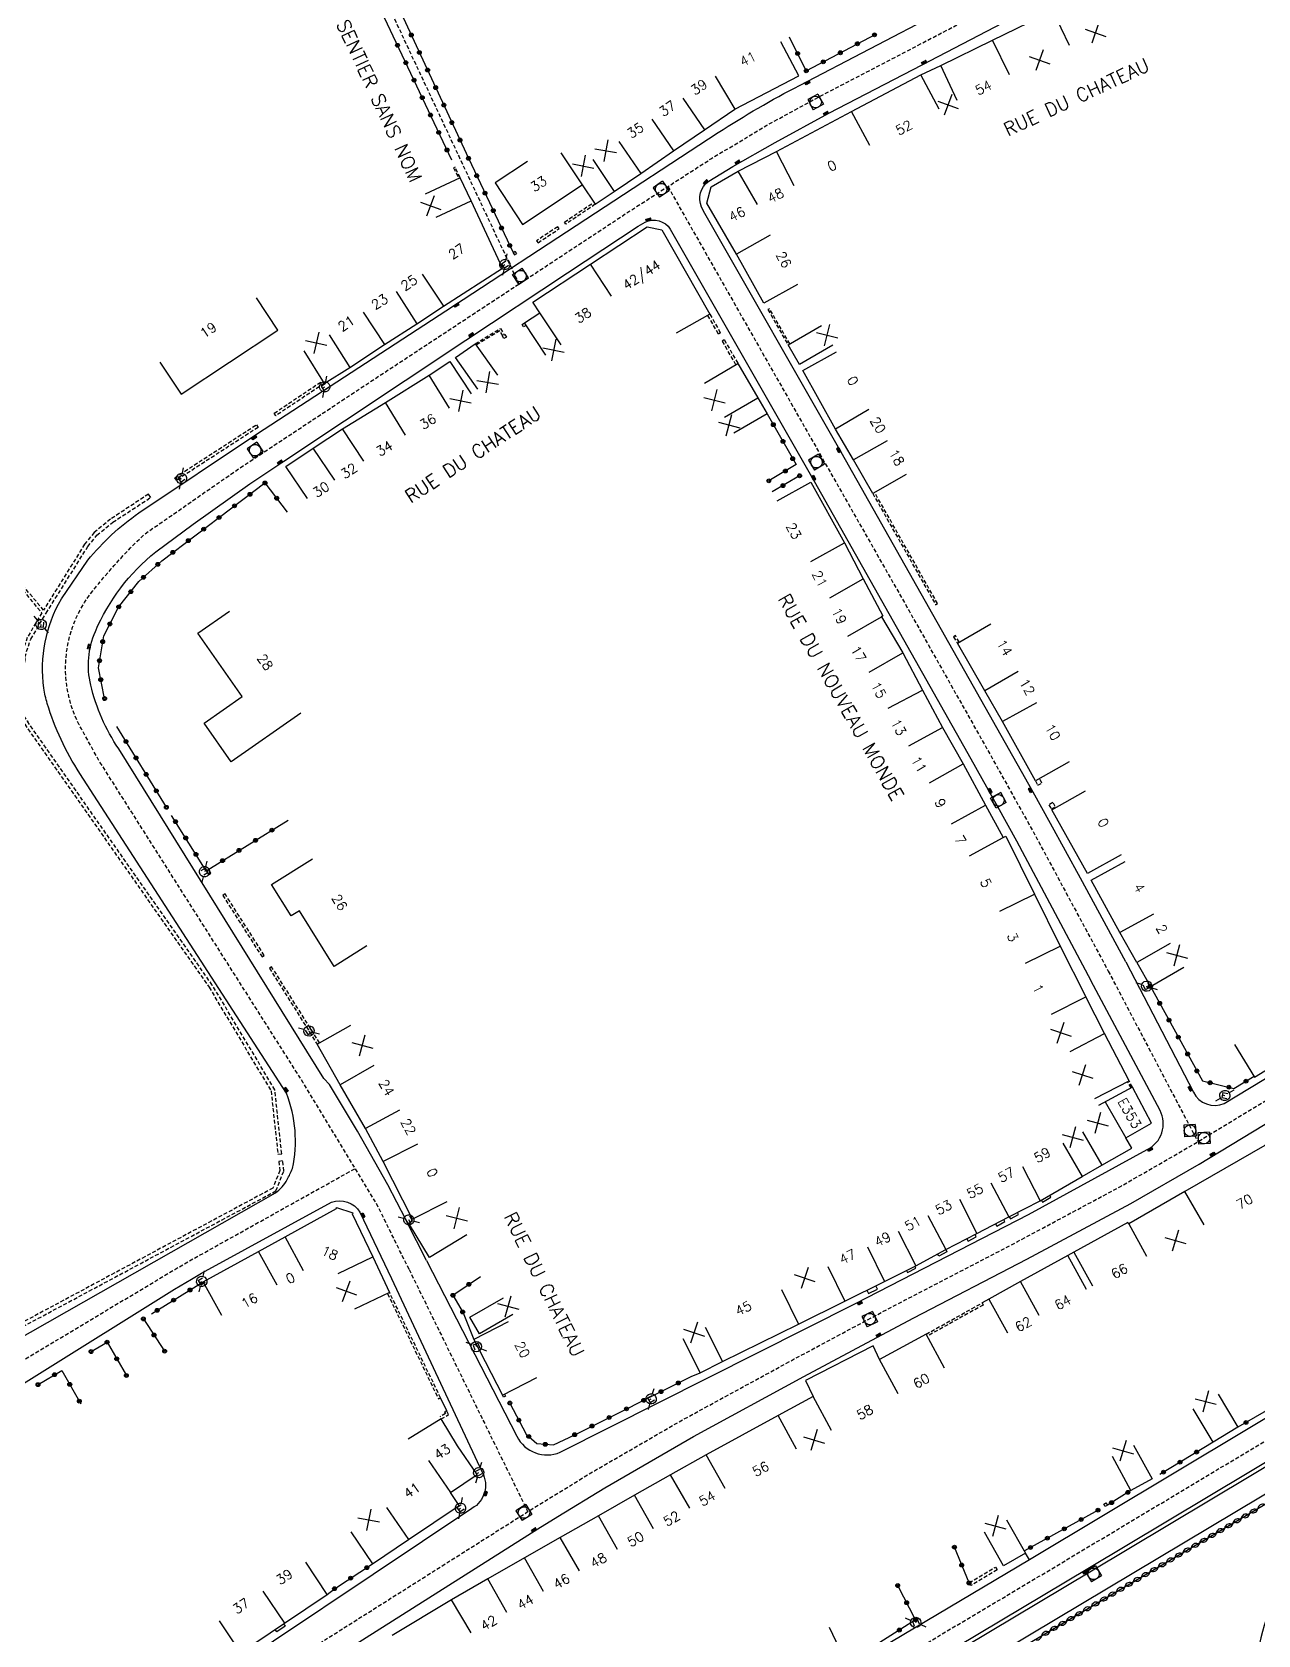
# Model space of a CAD drawing. Header units: millimetres. Extents: x 95999 to 97000, y 132000 to 133000.
# Drawn here: x 96167.4 to 96326.2, y 132274.9 to 132482.6 of the extents above; entities that cross this region are included whole.
import ezdxf
from ezdxf.enums import TextEntityAlignment as Align

# ---------------------------------------------------------------- set-up
doc = ezdxf.new("R2010")
doc.units = ezdxf.units.MM
doc.linetypes.add('DASHED', pattern=[0.75, 0.5, -0.25])
doc.layers.get('0').update_dxf_attribs({"linetype": 'CONTINUOUS'})
for name, color, linetype in [('W0001', 6, 'DASHED'), ('W0008', 7, 'CONTINUOUS'), ('W0100', 7, 'CONTINUOUS'), ('W0112', 1, 'DASHED'), ('W0310', 3, 'CONTINUOUS'), ('W0322', 7, 'CONTINUOUS'), ('W0334', 7, 'CONTINUOUS'), ('W0400', 7, 'CONTINUOUS'), ('W0420', 7, 'CONTINUOUS'), ('W0471', 7, 'CONTINUOUS'), ('W0984', 7, 'CONTINUOUS'), ('W0989', 7, 'CONTINUOUS'), ('W0991', 7, 'CONTINUOUS'), ('W1102', 7, 'CONTINUOUS')]:
    doc.layers.add(name, color=color, linetype=linetype)
doc.styles.get("Standard").update_dxf_attribs({"font": 'romans.shx', "width": 0.85})

# ---------------------------------------------------------------- blocks, each defined once
blk = doc.blocks.new('T471')
for p, q in [((-0.333334, 0.333334), (-0.333334, -0.333334)), ((-0.333334, 0.333334), (0.333334, 0.333334)), ((-0.333334, 0), (0, 0)), ((0.500001, 0.500001), (1.000002, 1.000002)), ((-0.500001, -0.500001), (-1.000002, -1.000002)), ((-0.333334, -0.333334), (0.333334, -0.333334))]:
    blk.add_line(p, q)
blk.add_ellipse((0, 0), major_axis=(0.471405, 0.471405), ratio=1, start_param=5.4977871438, end_param=11.780972451)
blk = doc.blocks.new('T420')
for p, q in [((0.75, 0.75), (-0.75, 0.75)), ((-0.75, 0.75), (-0.75, -0.75)), ((0.75, 0.75), (0.75, -0.75)), ((0.75, -0.75), (-0.75, -0.75))]:
    blk.add_line(p, q)
blk.add_ellipse((0, 0), major_axis=(-0.53, 0.53), ratio=1, start_param=3.926991, end_param=10.210176)
blk = doc.blocks.new('T400')
for p, q in [((-0.15, 0.3), (0.15, 0.3)), ((-0.15, -0.25), (-0.15, 0.3)), ((-0.15, 0.15), (0.15, 0.15)), ((-0.15, 0), (0.15, 0)), ((0.15, 0.3), (0.15, -0.25)), ((-0.15, -0.15), (0.15, -0.15)), ((-0.15, -0.25), (-0.15, -0.3)), ((-0.15, -0.3), (0.15, -0.3)), ((0.15, -0.3), (0.15, -0.25))]:
    blk.add_line(p, q)
blk = doc.blocks.new('t322o')
at = {"color": 0, "linetype": 'Continuous'}
for radius in [0.25, 0.15]:
    blk.add_circle((0, 0), radius, dxfattribs=at)
blk = doc.blocks.new('t991o')
at = {"color": 0, "linetype": 'Continuous'}
for p, q in [((-1, 1), (1, -1)), ((-1, -1), (1, 1))]:
    blk.add_line(p, q, dxfattribs=at)
blk = doc.blocks.new('t310o')
at = {"color": 0, "linetype": 'Continuous'}
for centre, start, end in [((-0.5, 0.38), 216.8699, 323.1304), ((0.5, -0.37), 36.8699, 143.1303)]:
    blk.add_arc(centre, 0.625, start, end, dxfattribs=at)

msp = doc.modelspace()

# ---------------------------------------------------------------- linework, layer by layer
at = {"layer": 'W0001', "flags": 128}
for points in [[(96216.2, 132322.29), (96211.99, 132330.83), (96202.5, 132346.47), (96176.07, 132388.13), (96173.76, 132392.3, -0.306031), (96175.21, 132410.17, -0.032304), (96181.88, 132417.49), (96194.24, 132426.07), (96210.51, 132436.82), (96244.67, 132459.3), (96255.32, 132466.15), (96262.54, 132470.49), (96269.46, 132474.25), (96311.94, 132496.38, -0.02461), (96319.38, 132499.58, -0.007102), (96324.4, 132501.37), (96333.19, 132503.99), (96347.15, 132507.36, 0.05), (96356.3, 132510.27, 0.055383), (96360.4, 132512.6), (96365.97, 132516.27), (96373.4, 132521.47), (96379.13, 132525.55), (96393.04, 132532.87)], [(96199.04, 132512.98), (96211.22, 132499.38, -0.107429), (96213.36, 132494.61, -0.140685), (96212.33, 132489.46, 0.188282), (96212.41, 132488.32), (96222.68, 132466.39), (96230.43, 132449.93)], [(96084.38, 132186.16), (96094.79, 132197.11), (96100.8, 132202.81, -0.022715), (96111.38, 132211.22), (96145.38, 132235.22), (96155.01, 132241.92), (96165.11, 132248.88), (96166.85, 132250.06), (96169.4, 132251.69), (96188.3, 132263.55), (96231.52, 132290.87), (96234.12, 132292.48), (96240.22, 132296.22), (96251.79, 132302.89), (96266.11, 132310.69), (96275.59, 132315.76), (96280.41, 132318.3), (96295.04, 132325.9), (96308.46, 132333.08), (96317.25, 132338.16), (96363.18, 132365.97), (96408.21, 132393.3), (96425.09, 132403.42), (96434.09, 132408.89), (96443.67, 132414.7), (96447.21, 132416.71), (96462.29, 132423.08), (96488.79, 132436.78)], [(96248.34, 132168.71), (96238.74, 132196.8), (96236.76, 132202.58), (96228.77, 132226.81, -0.259516), (96237.83, 132246.86), (96297.85, 132282.55), (96363.68, 132321.94), (96419.26, 132355), (96453.84, 132375.63), (96457.39, 132377.7), (96478.81, 132386.7)], [(96001.36, 132167.14), (96014.2, 132177.24), (96023.21, 132183.89), (96050.93, 132204.83, 0.024758), (96063.45, 132218.4), (96073.48, 132231.73), (96080.87, 132242.11), (96110.1, 132276.33, -0.022726), (96120.1, 132282.92), (96185.84, 132322.28), (96188.25, 132323.67), (96209.24, 132335.37)]]:
    msp.add_lwpolyline(points, format="xyb", dxfattribs=at)
for points in [[(96249.73, 132462.55), (96280.98, 132407.6), (96291.13, 132389.61), (96297.09, 132378.94), (96302.21, 132369.43), (96306.79, 132360.93)], [(96306.79, 132360.93), (96318.39, 132338.85)], [(96216.2, 132322.29), (96231.59, 132290.91)]]:
    msp.add_lwpolyline(points, dxfattribs=at)
at = {"layer": 'W0008'}
for points in [[(96309.07, 132362.14), (96303.21, 132372.97), (96299.3, 132380.07), (96297.04, 132384.11), (96272.2, 132428.16), (96254.52, 132459.06), (96254.1, 132459.89, -0.349191), (96255.03, 132463.24), (96258.16, 132465.15), (96263.64, 132468.26), (96270.6, 132472.06), (96282.67, 132478.31), (96313.02, 132494.15, -0.022593)], [(96142.28, 132300.04), (96198.88, 132332.19, 0.1139), (96200.42, 132333.93, 0.028996), (96201.09, 132335.35, 0.147357), (96200.32, 132345.12), (96173.55, 132386.54, -0.070941), (96169.33, 132395.59, -0.039097), (96168.89, 132397.57, -0.167686), (96171.16, 132409.14), (96174.59, 132414.16), (96174.59, 132414.16, -0.069998), (96181.18, 132420.27), (96196.44, 132430.46), (96221.94, 132447.12), (96256.24, 132469.54, -0.023317), (96266.8, 132475.66), (96284.99, 132485.16)], [(96218.48, 132323.46), (96217.18, 132326.01), (96216.12, 132328), (96215.78, 132328.74), (96213.45, 132333.25), (96209.5, 132340.21), (96205.88, 132346.25), (96205.18, 132347.03), (96178.58, 132389.73, -0.089402), (96174.96, 132397.98, -0.162171), (96175.56, 132404.93, -0.12156), (96183.38, 132415.24), (96188.22, 132418.84), (96195.59, 132424.05), (96199.98, 132426.97), (96223.56, 132442.66), (96236.74, 132451.36), (96245.9, 132457.42), (96246.78, 132457.93, -0.385718), (96250.05, 132457.03), (96250.05, 132457.03), (96268.68, 132424.38), (96289, 132388.41), (96292.42, 132382.25), (96294.88, 132377.81), (96304.51, 132359.71)], [(96309.07, 132362.14), (96317.82, 132345.24, 0.400989), (96321.82, 132343.8), (96362.25, 132368.28), (96407.64, 132395.71), (96423.97, 132405.65), (96447.97, 132420.21, 0.259905), (96448.61, 132421.79, 0.086467), (96448.28, 132422.89), (96432.13, 132454.35)], [(96269.11, 132178.02), (96265.94, 132177.63, -0.273236), (96264.21, 132178.47, 0.109122), (96260.25, 132183.01, 0.254609), (96247.76, 132184.75), (96245.81, 132183.99), (96236.72, 132210.33, -0.100817), (96233.7, 132230.65, -0.07991), (96235.54, 132239.19, -0.071435), (96238.09, 132243.7, -0.065063), (96239.11, 132244.72), (96304.13, 132283.54), (96361.25, 132317.72), (96416.04, 132350.53), (96458, 132375.52, -0.166329), (96468.82, 132377.88), (96471.32, 132377.59), (96471.28, 132377.22), (96480.4, 132376.18, -0.149604), (96489.55, 132372.07), (96510.71, 132352.31)], [(96218.48, 132323.46), (96230.16, 132300.68, 0.392067), (96235.78, 132298.6), (96274.06, 132317.86), (96296.46, 132329.4), (96311.84, 132337.83, 0.423932), (96313.5, 132342.87), (96304.51, 132359.71)], [(96117.38, 132277.02), (96130.89, 132285.45), (96185.83, 132319.75), (96188.01, 132321.02), (96189.32, 132321.79), (96206.15, 132330.99, -0.357471), (96209.84, 132329.72), (96213.92, 132321.12)], [(96362.4, 132324.08), (96296.57, 132284.69), (96234.02, 132247.49, 0.276426)], [(96213.92, 132321.12), (96225.68, 132296.01, -0.410086), (96224.35, 132291.33), (96185.86, 132265.6), (96167.51, 132253.36), (96163.27, 132250.56), (96159.06, 132247.59), (96143.57, 132236.89), (96116.21, 132217.81), (96112.04, 132214.91, 0.016735), (96098.43, 132204.07), (96094.08, 132199.91), (96066.13, 132171.51), (96045.32, 132150.45), (96040.93, 132146.29), (96036.19, 132142.39, -0.092347), (96027.48, 132137.98), (96011.1, 132132.98, -0.257339), (96005.85, 132134.41), (96004.47, 132136.18), (96000, 132142.04, -0.317171)]]:
    msp.add_lwpolyline(points, format="xyb", dxfattribs=at)
for points in [[(96248.83, 132458.03), (96248.83, 132458.03)], [(96176.44, 132416.51), (96176.44, 132416.51)]]:
    msp.add_lwpolyline(points, close=True, dxfattribs=at)
msp.add_lwpolyline([(96189.68, 132261.35), (96232.89, 132288.67), (96235.48, 132290.27), (96241.55, 132293.99), (96253.06, 132300.63), (96267.34, 132308.41), (96276.8, 132313.47), (96281.61, 132316.01), (96296.25, 132323.6), (96309.72, 132330.82), (96318.57, 132335.92), (96364.53, 132363.76)], dxfattribs=at)
at = {"layer": 'W0100'}
for points in [[(96266.54, 132449.88), (96262.18, 132447.44), (96258.61, 132453.81), (96254.78, 132460.41), (96255.35, 132462.5), (96258.84, 132464.53), (96263.79, 132467.09), (96273.53, 132472.27), (96282.52, 132477.02), (96285.11, 132478.23), (96291.77, 132481.52), (96299.6, 132485.32), (96306.24, 132488.57), (96310.65, 132490.82), (96310.37, 132491.56), (96318.28, 132495.1), (96318.46, 132494.59), (96324.53, 132497.11), (96334.56, 132501.28), (96334.62, 132501.05), (96341.52, 132502.45), (96342.52, 132497.55)], [(96231.55, 132465.78), (96227.36, 132463.05), (96230.89, 132457.63), (96238.63, 132462.78), (96240.32, 132460.25), (96242.78, 132461.89), (96246.21, 132464.25), (96250.48, 132467.16), (96254.49, 132469.9), (96258.41, 132472.56), (96266.69, 132476.88), (96264.38, 132481.31)], [(96202.56, 132441.29), (96205.2, 132437.05), (96208.52, 132439.12), (96213.03, 132442.11), (96217.19, 132444.75), (96220.67, 132447.05), (96228.29, 132451.98), (96224.23, 132460.7), (96222.81, 132463.7), (96218.29, 132461.56)], [(96233.93, 132440.72), (96231.16, 132444.88), (96233.15, 132446.2), (96232.24, 132447.58), (96239.69, 132452.52), (96247.05, 132457.35), (96248.97, 132456.95), (96255.17, 132446.02), (96250.82, 132443.55)], [(96271.11, 132442.02), (96266.79, 132439.51), (96265.3, 132442.05), (96269.62, 132444.57)], [(96225.12, 132436.31), (96222.22, 132440.39), (96224.75, 132442.19), (96227.65, 132438.11)], [(96280.62, 132425.26), (96276.27, 132422.8), (96273.8, 132427.17), (96271.46, 132431.13), (96267.22, 132438.71), (96271.59, 132441.15)], [(96203.04, 132422.14), (96200.25, 132426.29), (96203.79, 132428.66), (96207.56, 132431.17), (96213.15, 132434.59), (96218.8, 132438.1), (96221.49, 132439.89), (96224.26, 132435.72)], [(96254.49, 132437.09), (96258.81, 132439.62), (96261.4, 132435.2), (96262.6, 132433.11), (96258.27, 132430.61)], [(96263.88, 132421.86), (96268.25, 132424.28), (96272.61, 132416.4), (96275.05, 132411.75), (96277.58, 132406.94), (96277.4, 132406.82), (96277.4, 132406.82), (96280.17, 132402.15), (96282.71, 132397.33), (96285.33, 132392.48), (96287.97, 132387.77), (96290.89, 132382.41), (96293.17, 132378.24), (96293.52, 132378.42), (96297.24, 132370.9), (96300.55, 132364.18), (96303.89, 132357.61)], [(96202.19, 132394.33), (96193.17, 132388.02), (96189.65, 132393.06), (96194.58, 132396.51), (96188.84, 132404.69), (96192.93, 132407.56)], [(96301.74, 132388.02), (96297.37, 132385.59), (96293.1, 132393.28), (96290.81, 132397.22), (96287.24, 132403.41), (96291.58, 132405.91)], [(96308.47, 132376.01), (96304.11, 132373.56), (96299.47, 132381.84), (96303.83, 132384.29)], [(96210.74, 132364.2), (96206.5, 132361.54), (96201.99, 132368.75), (96200.94, 132368.09), (96198.39, 132372.15), (96203.68, 132375.46)], [(96310.47, 132362.03), (96308.28, 132365.91), (96304.58, 132372.72), (96308.97, 132375.11)], [(96323.14, 132351.44), (96325.75, 132347.18), (96337.67, 132354.49), (96346.13, 132359.69), (96343.52, 132363.95)], [(96310.47, 132362.03), (96312.25, 132358.95), (96316.58, 132361.45)], [(96305.05, 132344.42), (96309.48, 132346.73), (96306.29, 132352.84), (96303.89, 132357.61)], [(96223.69, 132326.79), (96218.85, 132323.85), (96216.26, 132328.11), (96216.65, 132328.78), (96212.85, 132336.26), (96210.56, 132340.55), (96207.29, 132346.22), (96204.31, 132351.45), (96208.66, 132353.92)], [(96251.65, 132313.36), (96253.9, 132308.89), (96256.81, 132310.35), (96266.67, 132315.21), (96272.67, 132318.19), (96277.81, 132320.71), (96281.84, 132322.77), (96285.76, 132324.86), (96289.78, 132326.93), (96293.89, 132329.08), (96297.97, 132331.19), (96303.4, 132334.32), (96305.95, 132335.79), (96309.84, 132337.99), (96309.07, 132339.34), (96312.4, 132341.23), (96309.92, 132345.88), (96305.51, 132343.54)], [(96341.57, 132341.54), (96338.91, 132345.77), (96334.8, 132343.19), (96330.85, 132340.73), (96327.07, 132338.36), (96316.73, 132332.39), (96309.44, 132328.2), (96309.34, 132328.38), (96302.33, 132324.54), (96304.73, 132320.15)], [(96191.95, 132316.3), (96189.54, 132320.68), (96196.69, 132324.62), (96200.14, 132326.49), (96206.79, 132330.19), (96206.82, 132330.31), (96208.9, 132329.63), (96208.85, 132329.51), (96211.52, 132323.91), (96213.68, 132319.28), (96209.14, 132317.16)], [(96303.95, 132319.7), (96301.53, 132324.08), (96295.43, 132320.71), (96291.32, 132318.44), (96293.73, 132314.06)], [(96229.66, 132316.44), (96225.32, 132313.95), (96224.09, 132316.1), (96228.42, 132318.59)], [(96229.03, 132315.52), (96224.58, 132313.23), (96228.31, 132305.99), (96232.75, 132308.27)], [(96285.58, 132309.51), (96283.2, 132313.9), (96277.15, 132310.61), (96276.34, 132312.38), (96267.56, 132307.89), (96268.57, 132305.84), (96264.01, 132303.38), (96254.7, 132298.29), (96250.08, 132295.7), (96245.41, 132293.03), (96240.75, 132290.37), (96235.79, 132287.57), (96231.15, 132284.91), (96226.41, 132282.2), (96221.68, 132279.5), (96214.03, 132274.88)], [(96321.02, 132306.14), (96323.58, 132301.84), (96320.36, 132299.93), (96317.8, 132304.22)], [(96208.65, 132288.28), (96211.47, 132284.15), (96216.11, 132287.3), (96222.68, 132291.73), (96221.55, 132293.39), (96225.01, 132295.72), (96222.47, 132299.45), (96220.35, 132302.92), (96216.08, 132300.32)], [(96310.06, 132299.54), (96312.46, 132295.15), (96309.72, 132293.65), (96307.32, 132298.04)], [(96293.59, 132289.87), (96296.08, 132285.54), (96293.23, 132283.9), (96290.74, 132288.24)], [(96191.59, 132276.79), (96194.38, 132272.64), (96200.06, 132276.47), (96205.61, 132280.19), (96202.82, 132284.35)]]:
    msp.add_lwpolyline(points, dxfattribs=at)
at = {"layer": 'W0100', "flags": 128}
msp.add_lwpolyline([(96183.93, 132439.82), (96186.69, 132435.65), (96199.2, 132443.95), (96196.43, 132448.12)], dxfattribs=at)
at = {"layer": 'W0112'}
for points in [[(96222.81, 132463.7), (96222.16, 132465.08), (96221.98, 132464.99), (96222.63, 132463.62)], [(96240.32, 132460.25), (96236.52, 132457.69), (96236.34, 132457.96), (96240.14, 132460.51)], [(96231.37, 132444.56), (96231.03, 132444.36), (96230.84, 132444.69), (96231.16, 132444.88)], [(96255.17, 132446.02), (96256.54, 132443.59), (96256.28, 132443.45), (96254.91, 132445.87)], [(96265.52, 132442.18), (96262.91, 132446.73), (96262.7, 132446.61), (96265.3, 132442.05)], [(96224.75, 132442.19), (96228.03, 132444.16), (96228.54, 132443.32), (96228.63, 132443.37), (96228.83, 132443.05), (96228.5, 132442.86), (96228.31, 132443.18), (96228.35, 132443.21), (96227.95, 132443.86), (96224.87, 132442)], [(96258.55, 132439.47), (96256.78, 132442.57), (96257.04, 132442.72), (96258.81, 132439.62)], [(96205.2, 132437.05), (96198.95, 132432.87), (96198.73, 132433.2), (96204.98, 132437.38)], [(96165.66, 132410.85), (96168.62, 132407.32), (96166.74, 132404.14), (96165.91, 132401.67), (96165.72, 132401.7), (96165.63, 132401.03), (96166.42, 132400.92), (96166.52, 132401.59), (96166.42, 132401.6), (96167.19, 132403.93), (96169.18, 132407.28), (96174.58, 132415.92), (96175.77, 132417.4), (96177.82, 132419.07), (96182.73, 132422.29), (96182.45, 132422.71), (96177.52, 132419.47), (96175.41, 132417.75), (96174.17, 132416.21), (96168.84, 132407.68), (96165.97, 132411.11)], [(96276.27, 132422.8), (96284.42, 132408.39), (96284.67, 132408.53), (96276.52, 132422.93)], [(96287.48, 132403.56), (96286.98, 132404.39), (96286.74, 132404.24), (96287.24, 132403.41)], [(96297.37, 132385.59), (96297.65, 132385.02), (96298.19, 132385.29), (96297.91, 132385.86)], [(96204.61, 132351.63), (96198.4, 132361.49), (96198.11, 132361.31), (96204.31, 132351.45)], [(96309.75, 132345.79), (96309.3, 132346.64)], [(96309.92, 132345.88), (96309.48, 132346.73)], [(96213.41, 132319.15), (96220.02, 132305.52), (96220.29, 132305.65), (96213.68, 132319.28)], [(96283.2, 132313.9), (96290.44, 132317.95), (96290.58, 132317.68), (96283.34, 132313.64)], [(96228.56, 132306.12), (96228.68, 132305.87), (96228.43, 132305.74), (96228.31, 132305.99)], [(96220.35, 132302.92), (96221.32, 132303.49), (96221.08, 132303.99), (96220.81, 132303.86), (96220.93, 132303.61), (96220.2, 132303.18)]]:
    msp.add_lwpolyline(points, dxfattribs=at)
for points in [[(96232.91, 132455.27), (96235.63, 132457.08), (96235.46, 132457.35), (96232.73, 132455.54)], [(96229.87, 132453.71), (96230.15, 132453.89), (96229.97, 132454.16), (96229.69, 132453.98)], [(96196.43, 132431.7), (96196.65, 132431.36), (96186.07, 132424.51), (96185.85, 132424.84)], [(96299.1, 132382.46), (96299.42, 132381.93), (96299.93, 132382.23), (96299.62, 132382.77)], [(96190.24, 132374.05), (96189.95, 132373.86), (96190.23, 132373.42), (96190.53, 132373.61)], [(96192.06, 132370.74), (96197.15, 132362.77), (96197.45, 132362.96), (96192.36, 132370.93)], [(96117.3, 132287.22), (96116.88, 132287.53), (96116.41, 132286.89), (96117.04, 132286.42), (96117.08, 132286.47), (96129.35, 132294.78), (96135.3, 132298.28), (96141.68, 132301.76), (96198.96, 132332.46), (96199.97, 132335.04), (96199.82, 132336.34), (96199.32, 132336.28), (96199.46, 132335.1), (96198.56, 132332.82), (96141.44, 132302.2), (96135.05, 132298.72), (96129.08, 132295.2)], [(96306.49, 132292.04), (96306.67, 132291.74), (96306.39, 132291.57), (96306.21, 132291.87)], [(96288.78, 132281.7), (96292.17, 132283.72), (96292.38, 132283.38), (96288.99, 132281.35)]]:
    msp.add_lwpolyline(points, close=True, dxfattribs=at)
msp.add_lwpolyline([(96165.3, 132397.25), (96165.44, 132395.4, 0.15263), (96166.4, 132392.91), (96190.29, 132358.85), (96198.32, 132345.4), (96199.21, 132337.23), (96199.7, 132337.28), (96198.81, 132345.56), (96190.71, 132359.12), (96166.8, 132393.21, -0.153775), (96165.94, 132395.43), (96165.94, 132395.43), (96165.81, 132397.17), (96165.89, 132397.16), (96165.98, 132397.81), (96165.19, 132397.93), (96165.1, 132397.28)], format="xyb", close=True, dxfattribs=at)
at = {"layer": 'W0310'}
msp.add_lwpolyline([(96289.54, 132269.78), (96351.35, 132306.11)], dxfattribs=at)
at = {"layer": 'W0322', "flags": 128}
msp.add_lwpolyline([(96221.75, 132465.96), (96211.5, 132487.63)], dxfattribs=at)
at = {"layer": 'W0322'}
for points in [[(96215.44, 132484.44), (96223.9, 132466.21), (96229.69, 132454)], [(96267.66, 132477.55), (96276.76, 132482.35)], [(96267.66, 132477.55), (96265.48, 132481.89)], [(96262.6, 132433.11), (96266.36, 132426.53)], [(96266.36, 132426.53), (96262.81, 132424.43)], [(96176.76, 132396.23), (96175.95, 132400.23), (96176.64, 132404.35), (96178.54, 132408.05), (96181.18, 132411.38), (96184.16, 132414.09), (96197.53, 132424.16)], [(96197.53, 132424.16), (96200.43, 132420.39)], [(96266.8, 132425.09), (96263.25, 132422.99)], [(96184.76, 132382.15), (96178.33, 132392.61)], [(96189.92, 132373.93), (96185.44, 132381.09)], [(96189.92, 132373.93), (96200.53, 132380.48)], [(96312.25, 132358.95), (96318.99, 132346.7), (96323.04, 132345.74), (96325.68, 132347.3)], [(96182.83, 132316.54), (96189.54, 132320.68)], [(96221.88, 132318.94), (96225.44, 132321.38)], [(96221.88, 132318.94), (96223.2, 132316.68)], [(96181.78, 132315.88), (96184.53, 132311.7)], [(96175, 132311.65), (96177.08, 132312.87)], [(96177.08, 132312.87), (96179.58, 132308.55)], [(96168.13, 132307.37), (96171.21, 132309.21)], [(96171.21, 132309.21), (96173.69, 132304.87)], [(96237.66, 132300.88), (96252.74, 132308.4)], [(96331.12, 132306.23), (96323.58, 132301.84)], [(96229.26, 132304.98), (96231.36, 132300.97), (96232.75, 132299.72), (96234.9, 132299.55)], [(96320.36, 132299.93), (96313.45, 132295.72)], [(96309.72, 132293.65), (96306.67, 132291.74)], [(96305.46, 132291.11), (96295.92, 132285.82)], [(96288.75, 132281.68), (96286.86, 132286.31)], [(96206.54, 132280.93), (96211.47, 132284.15)], [(96281.83, 132276.91), (96279.51, 132281.34)], [(96281.83, 132276.91), (96277.2, 132273.98)], [(96272.86, 132271.27), (96270.69, 132275.92)]]:
    msp.add_lwpolyline(points, dxfattribs=at)
at = {"layer": 'W0334'}
msp.add_lwpolyline([(96233.99, 132221.8), (96234.49, 132221.86, -0.043107), (96234.19, 132230.63, -0.07991), (96236, 132239.01, -0.071435), (96238.49, 132243.4, -0.063661), (96239.39, 132244.3), (96304.39, 132283.11), (96361.51, 132317.29), (96416.29, 132350.1), (96458.26, 132375.09, -0.166325), (96468.76, 132377.38), (96471.26, 132377.09), (96471.28, 132377.22)], format="xyb", dxfattribs=at)
for points in [[(96298.13, 132331.28), (96298.29, 132331.02), (96299.35, 132331.65), (96299.2, 132331.9)], [(96292.19, 132328.19), (96292.34, 132327.89), (96293.39, 132328.48), (96293.25, 132328.74)], [(96293.97, 132329.12), (96294.12, 132328.83), (96295.17, 132329.39), (96295.03, 132329.67)], [(96288.48, 132326.26), (96288.63, 132325.95), (96289.68, 132326.52), (96289.54, 132326.8)], [(96285.74, 132324.85), (96285.89, 132324.56), (96284.84, 132323.99), (96284.68, 132324.29)], [(96302.33, 132324.54), (96301.53, 132324.08)], [(96280.64, 132322.16), (96280.77, 132321.91), (96281.85, 132322.44), (96281.71, 132322.71)], [(96275.52, 132319.59), (96275.73, 132319.16), (96276.88, 132319.73), (96276.67, 132320.15)], [(96291.32, 132318.44), (96290.44, 132317.95)], [(96223.2, 132316.68), (96224.58, 132313.23)], [(96252.74, 132308.4), (96253.9, 132308.89)], [(96288.41, 132273.57), (96289.93, 132271), (96349.99, 132306.88), (96348.47, 132309.49)], [(96221.08, 132303.99), (96220.29, 132305.65)], [(96234.9, 132299.55), (96237.66, 132300.88)], [(96296.57, 132284.69), (96296.08, 132285.54)], [(96205.61, 132280.19), (96206.54, 132280.93)], [(96199.93, 132276.38), (96200.15, 132276.06), (96199.05, 132275.35), (96198.84, 132275.65)]]:
    msp.add_lwpolyline(points, dxfattribs=at)
at = {"layer": 'W0334', "flags": 128}
msp.add_lwpolyline([(96337.54, 132251.47, 0.101269), (96344.79, 132249.52), (96345.83, 132249.45, 0.601515), (96363.79, 132281, 0.135847), (96355.86, 132288.17, 0.182995), (96341.19, 132289.7, 0.334686), (96326.04, 132270.44, 0.143637), (96329.08, 132259.24, 0.139736)], format="xyb", close=True, dxfattribs=at)
at = {"layer": 'W1102'}
for p, q in [((96301.78, 132480.83), (96299.6, 132485.32)), ((96293.99, 132477.03), (96291.77, 132481.52)), ((96287.23, 132473.7), (96285.11, 132478.23)), ((96255.84, 132476.86), (96258.41, 132472.56)), ((96284.86, 132472.59), (96282.52, 132477.02)), ((96251.67, 132474.02), (96254.49, 132469.9)), ((96275.88, 132467.85), (96273.53, 132472.27)), ((96247.67, 132471.29), (96250.48, 132467.16)), ((96243.37, 132468.37), (96246.21, 132464.25)), ((96235.86, 132466.94), (96238.63, 132462.78)), ((96240.01, 132466.05), (96242.78, 132461.89)), ((96266.08, 132462.65), (96263.79, 132467.09)), ((96261.36, 132460.21), (96258.84, 132464.53)), ((96219.7, 132458.59), (96224.23, 132460.7)), ((96262.98, 132456.25), (96258.61, 132453.81)), ((96217.9, 132451.22), (96220.67, 132447.05)), ((96242.45, 132448.35), (96239.69, 132452.52)), ((96214.52, 132448.97), (96217.19, 132444.75)), ((96210.26, 132446.28), (96213.03, 132442.11)), ((96205.87, 132443.36), (96208.52, 132439.12)), ((96221.44, 132433.85), (96218.8, 132438.1)), ((96215.76, 132430.33), (96213.15, 132434.59)), ((96257.08, 132432.67), (96261.4, 132435.2)), ((96275.76, 132433.68), (96271.46, 132431.13)), ((96210.33, 132427), (96207.56, 132431.17)), ((96206.57, 132424.51), (96203.79, 132428.66)), ((96278.15, 132429.63), (96273.8, 132427.17)), ((96268.24, 132413.98), (96272.61, 132416.4)), ((96270.71, 132409.26), (96275.05, 132411.75)), ((96273.06, 132404.33), (96277.4, 132406.82)), ((96275.83, 132399.66), (96280.17, 132402.15)), ((96295.13, 132399.74), (96290.81, 132397.22)), ((96278.29, 132395), (96282.71, 132397.33)), ((96297.48, 132395.7), (96293.1, 132393.28)), ((96280.93, 132390.1), (96285.33, 132392.48)), ((96283.61, 132385.32), (96287.97, 132387.77)), ((96286.49, 132380.02), (96290.89, 132382.41)), ((96288.79, 132375.84), (96293.17, 132378.24)), ((96292.76, 132368.68), (96297.24, 132370.9)), ((96312.66, 132368.32), (96308.28, 132365.91)), ((96296.06, 132361.97), (96300.55, 132364.18)), ((96299.42, 132355.36), (96303.89, 132357.61)), ((96301.86, 132350.53), (96306.29, 132352.84)), ((96211.62, 132348.72), (96207.29, 132346.22)), ((96306.39, 132344.01), (96309.07, 132339.34)), ((96214.96, 132342.91), (96210.56, 132340.55)), ((96303.46, 132340.12), (96305.95, 132335.79)), ((96217.31, 132338.52), (96212.85, 132336.26)), ((96300.9, 132338.65), (96303.4, 132334.32)), ((96295.67, 132335.63), (96297.97, 132331.19)), ((96291.58, 132333.51), (96293.89, 132329.08)), ((96221.11, 132331.04), (96216.65, 132328.78)), ((96287.5, 132331.38), (96289.78, 132326.93)), ((96319.22, 132328.06), (96316.73, 132332.39)), ((96283.41, 132329.27), (96285.76, 132324.86)), ((96202.53, 132322.1), (96200.14, 132326.49)), ((96279.57, 132327.23), (96281.84, 132322.77)), ((96199.1, 132320.24), (96196.69, 132324.62)), ((96275.61, 132325.2), (96277.81, 132320.71)), ((96207.01, 132321.76), (96211.52, 132323.91)), ((96270.44, 132322.67), (96272.67, 132318.19)), ((96297.85, 132316.33), (96295.43, 132320.71)), ((96264.47, 132319.7), (96266.67, 132315.21)), ((96254.57, 132314.82), (96256.81, 132310.35)), ((96279.55, 132306.18), (96277.15, 132310.61)), ((96270.95, 132301.44), (96268.57, 132305.84)), ((96266.41, 132298.99), (96264.01, 132303.38)), ((96218.74, 132297.53), (96221.55, 132293.39)), ((96257.15, 132293.93), (96254.7, 132298.29)), ((96252.56, 132291.35), (96250.08, 132295.7)), ((96213.29, 132291.44), (96216.11, 132287.3)), ((96247.89, 132288.69), (96245.41, 132293.03)), ((96243.21, 132286.02), (96240.75, 132290.37)), ((96238.27, 132283.23), (96235.79, 132287.57)), ((96233.64, 132280.57), (96231.15, 132284.91)), ((96228.88, 132277.85), (96226.41, 132282.2)), ((96197.26, 132280.62), (96200.06, 132276.47)), ((96224.26, 132275.22), (96221.68, 132279.5))]:
    msp.add_line(p, q, dxfattribs=at)
at = {"layer": 'W1102', "flags": 128}
for points in [[(96235.92, 132442.04), (96233.15, 132446.2)], [(96309.44, 132328.2), (96311.74, 132323.99)]]:
    msp.add_lwpolyline(points, dxfattribs=at)
at = {"layer": 'W1102'}
msp.add_lwpolyline([(96314.81, 132364.52), (96310.47, 132362.03)], dxfattribs=at)

# ---------------------------------------------------------------- block references
at = {"layer": 'W0310', "rotation": 30.44985156462581}
for p in [(96325.11, 132290.68), (96326.18, 132291.32), (96321.87, 132288.78), (96322.95, 132289.42), (96324.03, 132290.05), (96318.64, 132286.88), (96319.72, 132287.52), (96320.79, 132288.15), (96314.33, 132284.35), (96315.41, 132284.98), (96316.48, 132285.62), (96317.56, 132286.25), (96311.1, 132282.45), (96312.17, 132283.08), (96313.25, 132283.71), (96307.86, 132280.55), (96308.94, 132281.18), (96310.02, 132281.81), (96303.55, 132278.01), (96304.63, 132278.65), (96305.71, 132279.28), (96306.79, 132279.91), (96300.32, 132276.11), (96301.4, 132276.75), (96302.48, 132277.38), (96298.17, 132274.85), (96299.24, 132275.48)]:
    msp.add_blockref('t310o', p, dxfattribs=at)
at = {"layer": 'W0322'}
for p, rotation in [((96216.49, 132482.18), 114.8951817511665), ((96276.5, 132482.21), 27.8227016686231), ((96214.71, 132480.85), 115.3032893488874), ((96217.54, 132479.91), 114.8951817511665), ((96266.54, 132479.78), 116.592699046341), ((96272.08, 132479.88), 27.8227016686231), ((96274.29, 132481.05), 27.8227016686231), ((96215.78, 132478.59), 115.3032893488874), ((96269.87, 132478.71), 27.8227016686231), ((96216.85, 132476.33), 115.3032893488874), ((96218.6, 132477.64), 114.8951817511665), ((96267.66, 132477.55), 27.8227016686231), ((96217.91, 132474.07), 115.3032893488874), ((96219.65, 132475.37), 114.8951817511665), ((96218.98, 132471.81), 115.3032893488874), ((96220.7, 132473.11), 114.8951817511665), ((96220.05, 132469.55), 115.3032893488874), ((96221.75, 132470.84), 114.8951817511665), ((96222.8, 132468.57), 114.8951817511665), ((96221.12, 132467.29), 115.3032893488874), ((96223.9, 132466.21), 295.36290802643), ((96224.97, 132463.95), 295.36290802643), ((96226.04, 132461.69), 295.36290802643), ((96227.11, 132459.44), 295.36290802643), ((96228.18, 132457.18), 295.36290802643), ((96229.25, 132454.92), 295.36290802643), ((96263.4, 132431.71), 299.703593811501), ((96264.64, 132429.54), 299.703593811501), ((96265.91, 132427.3), 299.703593811501), ((96197.53, 132424.16), 307.601092480409), ((96262.81, 132424.43), 210.669524172432), ((96264.65, 132423.82), 210.669524172432), ((96264.96, 132425.7), 210.669524172432), ((96266.8, 132425.09), 210.669524172432), ((96195.59, 132422.69), 36.983875694429), ((96199.06, 132422.18), 307.601092480409), ((96191.59, 132419.69), 36.983875694429), ((96193.59, 132421.19), 36.983875694429), ((96189.6, 132418.18), 36.983875694429), ((96187.6, 132416.68), 36.983875694429), ((96183.65, 132413.62), 42.2508102117671), ((96185.6, 132415.17), 36.983875694429), ((96181.8, 132411.94), 42.2508102117671), ((96180.15, 132410.07), 51.6471706868927), ((96178.59, 132408.11), 51.6471706868927), ((96177.44, 132405.9), 62.73097008846211), ((96176.51, 132403.6), 80.44754374940172), ((96176.1, 132401.14), 80.44754374940172), ((96176.26, 132398.68), 101.50211262029), ((96176.76, 132396.23), 101.50211262029), ((96179.52, 132390.67), 121.582214279091), ((96180.83, 132388.54), 121.582214279091), ((96182.14, 132386.41), 121.582214279091), ((96183.45, 132384.28), 121.582214279091), ((96184.76, 132382.15), 121.582214279091), ((96185.94, 132380.29), 122.024655297314), ((96187.27, 132378.17), 122.024655297314), ((96198.43, 132379.18), 31.65340741985729), ((96188.59, 132376.05), 122.024655297314), ((96194.17, 132376.56), 31.65340741985729), ((96196.3, 132377.87), 31.65340741985729), ((96192.04, 132375.24), 31.65340741985729), ((96312.25, 132358.95), 298.821385090464), ((96313.45, 132356.76), 298.821385090464), ((96314.66, 132354.57), 298.821385090464), ((96315.86, 132352.38), 298.821385090464), ((96317.07, 132350.19), 298.821385090464), ((96318.27, 132348), 298.821385090464), ((96319.98, 132346.47), 346.689411355745), ((96322.41, 132345.89), 346.689411355745), ((96324.64, 132346.68), 30.4757236328185), ((96223.95, 132320.36), 34.4738821716853), ((96185.69, 132318.3), 31.6531451323806), ((96187.82, 132319.62), 31.6531451323806), ((96221.88, 132318.94), 34.4738821716853), ((96221.88, 132318.94), 300.167520869071), ((96181.78, 132315.88), 303.343410529658), ((96183.56, 132316.99), 31.6531451323806), ((96223.14, 132316.78), 300.167520869071), ((96183.16, 132313.79), 303.343410529658), ((96175, 132311.65), 30.46421879553931), ((96177.08, 132312.87), 300.087583093553), ((96184.53, 132311.7), 303.343410529658), ((96178.33, 132310.71), 300.087583093553), ((96170.27, 132308.65), 30.72881114331251), ((96179.58, 132308.55), 300.087583093553), ((96251.08, 132307.58), 26.51047553186601), ((96168.13, 132307.37), 30.72881114331251), ((96172.24, 132307.4), 299.721905173464), ((96248.85, 132306.46), 26.51047553186601), ((96173.48, 132305.23), 299.721905173464), ((96229.26, 132304.98), 297.632048481978), ((96244.37, 132304.23), 26.51047553186601), ((96246.61, 132305.34), 26.51047553186601), ((96230.42, 132302.77), 297.632048481978), ((96239.9, 132302), 26.51047553186601), ((96242.13, 132303.11), 26.51047553186601), ((96324.64, 132302.46), 210.199224788579), ((96231.71, 132300.65), 318.268878998929), ((96233.85, 132299.63), 355.244966482602), ((96237.66, 132300.88), 26.51047553186601), ((96316.09, 132297.33), 211.31461751102), ((96318.23, 132298.63), 211.31461751102), ((96313.95, 132296.03), 211.31461751102), ((96309.33, 132293.41), 212.08311247617), ((96305.46, 132291.11), 208.971315121334), ((96307.22, 132292.08), 212.08311247617), ((96303.28, 132289.9), 208.971315121334), ((96298.9, 132287.48), 208.971315121334), ((96301.09, 132288.69), 208.971315121334), ((96286.86, 132286.31), 112.189651076366), ((96296.72, 132286.27), 208.971315121334), ((96210.73, 132283.66), 33.1041056294284), ((96287.8, 132283.99), 112.189651076366), ((96206.54, 132280.93), 33.1041056294284), ((96208.63, 132282.3), 33.1041056294284), ((96279.51, 132281.34), 117.656445921976), ((96288.75, 132281.68), 112.189651076366), ((96280.67, 132279.12), 117.656445921976), ((96281.83, 132276.91), 212.287700978007), ((96279.72, 132275.57), 212.287700978007)]:
    msp.add_blockref('t322o', p, dxfattribs=dict(at, rotation=rotation))
at = {"layer": 'W0400'}
for p, rotation in [((96282.94, 132478.62), 117.3637932141481), ((96267.83, 132476.01), 117.5179712592039), ((96270.23, 132472.04), 118.6594303073239), ((96258.78, 132465.7), 119.3485743703555), ((96254.65, 132463.12), 134.2563524779487), ((96247.22, 132458.27), 104.5139669297068), ((96222.35, 132447.2), 123.1559209486096), ((96224.27, 132443.34), 123.6552845717721), ((96196.14, 132430.05), 123.7417400707295), ((96271.87, 132428.41), 209.414808291035), ((96199.5, 132426.83), 123.3608606503058), ((96268.62, 132424.82), 29.71280327326399), ((96174.75, 132402.94), 167.7556919443557), ((96291.47, 132384.29), 29.09584431140307), ((96296.71, 132384.34), 209.210665388661), ((96200.25, 132345.53), 212.4915362270544), ((96317.41, 132345.72), 27.37332226256498), ((96312.21, 132337.84), 118.7188901109824), ((96320.3, 132337.2), 301.200752271265), ((96210.21, 132329.3), 25.17010500198398), ((96274.63, 132317.93), 116.7092151916235), ((96277.05, 132313.78), 118.1474288477311), ((96226.1, 132293.23), 162.1950149370175), ((96232.39, 132288.54), 122.1518733691953), ((96303.84, 132283.08), 120.8381031451624)]:
    msp.add_blockref('T400', p, dxfattribs=dict(at, rotation=rotation))
at = {"layer": 'W0420'}
for p, rotation in [((96268.87, 132473.51), 28.6160666974518), ((96248.86, 132462.21), 34.5739007187357), ((96230.64, 132450.95), 213.201313847575), ((96196.26, 132428.39), 33.7417400707295), ((96268.98, 132426.85), 30.6695241724324), ((96292.56, 132383.04), 299.095844311403), ((96317.37, 132340.27), 3.71019453415353), ((96319.2, 132339.29), 3.71019453415353), ((96275.89, 132315.85), 26.70921519162351), ((96231.09, 132290.79), 32.1518733691953), ((96304.88, 132282.87), 30.8381031451624)]:
    msp.add_blockref('T420', p, dxfattribs=dict(at, rotation=rotation))
at = {"layer": 'W0471'}
for p, rotation in [((96228.62, 132452.45), 32.8953669132362), ((96205.27, 132436.61), 33.79384305547219), ((96186.71, 132424.74), 33.27736080512661), ((96168.53, 132405.83), 85.07402600643282), ((96189.7, 132373.81), 211.6534074201491), ((96311.77, 132358.98), 118.081191809587), ((96203.24, 132353.17), 119.636255880732), ((96321.89, 132344.82), 346.689411355745), ((96216.18, 132328.71), 121.337272393297), ((96189.34, 132320.74), 30.17253411041251), ((96224.92, 132312.29), 291.893766611435), ((96247.56, 132305.52), 28.5925508258401), ((96225.22, 132295.97), 28.5925508258401), ((96222.87, 132291.37), 33.96315280474081), ((96281.84, 132276.56), 292.1896510762429)]:
    msp.add_blockref('T471', p, dxfattribs=dict(at, rotation=rotation))
at = {"layer": 'W0991'}
for p, rotation in [((96305.13, 132482.46), 296.0800517759973), ((96297.88, 132478.93), 295.9344849396896), ((96286.02, 132473.13), 295.1014451330618), ((96241.68, 132467.2), 304.5739007185647), ((96238.76, 132465.22), 303.6465464481044), ((96219, 132460.07), 25.29950450082821), ((96204.18, 132442.31), 301.9543998924844), ((96234.92, 132441.38), 303.5761076091681), ((96270.37, 132443.3), 30.21140739290885), ((96226.38, 132437.21), 305.3925006309823), ((96222.88, 132434.81), 303.5794713360299), ((96255.78, 132434.89), 30.36671735028435), ((96257.67, 132431.65), 29.97412094408631), ((96315.69, 132362.99), 29.95851513400643), ((96300.63, 132352.96), 26.71806084761831), ((96210.14, 132351.31), 29.63625588058383), ((96303.45, 132347.49), 27.5651531181485), ((96305.4, 132341.24), 299.8685691605146), ((96302.18, 132339.39), 299.8685691453409), ((96222.4, 132328.92), 31.33727239294326), ((96315.48, 132326.03), 298.5419286332329), ((96267.45, 132321.18), 296.4463710494462), ((96208.07, 132319.47), 24.91993403247339), ((96229.04, 132317.51), 29.80800605013331), ((96253.12, 132314.1), 296.633446654346), ((96319.41, 132305.18), 300.7565797871187), ((96268.67, 132300.21), 298.3522598521919), ((96308.69, 132298.79), 298.6227757894396), ((96210.97, 132289.86), 304.2203958241609), ((96292.17, 132289.06), 299.8324051916641)]:
    msp.add_blockref('t991o', p, dxfattribs=dict(at, rotation=rotation))

# ---------------------------------------------------------------- texts
at = {"layer": 'W0984'}
msp.add_text('E353', height=1.25, rotation=299.8686, dxfattribs=at).set_placement((96309.55, 132342.51), align=Align.MIDDLE)
at = {"layer": 'W0989'}
for s, rotation, p in [('SENTIER SANS NOM', 294.8975, (96212.35, 132473.64)), ('RUE DU CHATEAU', 24.9648, (96302.68, 132474.14)), ('RUE DU CHATEAU', 33.4401, (96224.47, 132427.84)), ('RUE DU NOUVEAU MONDE', 299.5508, (96272.13, 132396.41)), ('RUE DU CHATEAU', 296.1261, (96233.71, 132320.35))]:
    msp.add_text(s, height=1.75, rotation=rotation, dxfattribs=at).set_placement(p, align=Align.MIDDLE)
at = {"layer": 'W0991'}
for s, rotation, p in [('41', 27.53, (96260.11, 132479.09)), ('39', 34.2223, (96253.76, 132475.44)), ('54', 26.2754, (96290.63, 132475.37)), ('37', 34.3247, (96249.67, 132472.66)), ('35', 34.2569, (96245.52, 132469.83)), ('52', 27.8395, (96280.31, 132470.19)), ('0', 27.9943, (96270.99, 132465.25)), ('33', 33.6465, (96232.98, 132462.9)), ('48', 27.2859, (96263.68, 132461.4)), ('46', 27.1376, (96258.68, 132458.98)), ('27', 32.8954, (96222.37, 132454.15)), ('26', 299.2298, (96264.75, 132453.08)), ('25', 33.5437, (96216.2, 132450.09)), ('42/44', 33.2572, (96246.36, 132451.04)), ('23', 32.316, (96212.39, 132447.63)), ('19', 33.565, (96190.18, 132443.97)), ('21', 33.5762, (96208.06, 132444.82)), ('38', 33.5761, (96238.73, 132445.88)), ('0', 299.1887, (96273.69, 132437.39)), ('36', 31.8512, (96218.64, 132432.11)), ('20', 300.5498, (96276.96, 132431.65)), ('34', 31.5057, (96213.01, 132428.64)), ('18', 299.5369, (96279.38, 132427.46)), ('32', 33.5812, (96208.41, 132425.73)), ('30', 33.821, (96204.8, 132423.32)), ('23', 298.9534, (96266.04, 132417.94)), ('21', 297.7098, (96269.42, 132411.73)), ('19', 297.7098, (96271.94, 132406.93)), ('14', 299.9456, (96293.36, 132402.82)), ('28', 304.9668, (96197.56, 132400.95)), ('17', 300.7094, (96274.43, 132402.02)), ('15', 297.823, (96277.05, 132397.34)), ('12', 300.2187, (96296.29, 132397.74)), ('13', 298.346, (96279.63, 132392.52)), ('10', 299.0085, (96299.6, 132391.88)), ('11', 299.2908, (96282.27, 132387.71)), ('9', 298.5521, (96285.05, 132382.68)), ('0', 299.2637, (96306.15, 132380.15)), ('7', 298.7358, (96287.64, 132377.93)), ('5', 296.3179, (96290.94, 132372.35)), ('26', 302.0845, (96207.21, 132369.83)), ('4', 298.5664, (96310.82, 132371.71)), ('2', 298.8177, (96313.74, 132366.37)), ('3', 296.2292, (96294.41, 132365.32)), ('1', 296.6489, (96297.73, 132358.64)), ('24', 299.9674, (96213.28, 132345.84)), ('22', 298.1974, (96216.11, 132340.78)), ('59', 29.9952, (96298.23, 132337.11)), ('0', 296.8751, (96219.2, 132334.81)), ('57', 27.3764, (96293.58, 132334.54)), ('55', 27.5849, (96289.53, 132332.44)), ('53', 27.194, (96285.46, 132330.33)), ('70', 29.976, (96324.44, 132331.07)), ('51', 28.0569, (96281.48, 132328.25)), ('49', 27.0715, (96277.55, 132326.2)), ('18', 334.8293, (96205.93, 132324.42)), ('47', 26.1258, (96273.01, 132323.93)), ('66', 28.7106, (96308.24, 132322.07)), ('0', 28.5222, (96200.82, 132321.17)), ('16', 28.8449, (96195.52, 132318.26)), ('45', 26.2106, (96259.52, 132317.26)), ('64', 28.9463, (96300.9, 132318.02)), ('62', 28.8491, (96295.79, 132315.19)), ('20', 297.1993, (96230.89, 132311.89)), ('60', 28.8804, (96282.57, 132307.85)), ('58', 28.8804, (96275.25, 132303.81)), ('43', 33.4656, (96220.49, 132298.68)), ('56', 28.6237, (96261.76, 132296.45)), ('41', 34.2204, (96216.57, 132293.67)), ('54', 29.3496, (96254.83, 132292.63)), ('52', 29.6931, (96250.22, 132290.02)), ('50', 29.7281, (96245.55, 132287.36)), ('48', 29.4839, (96240.74, 132284.62)), ('39', 33.8663, (96200.04, 132282.48)), ('46', 29.8065, (96235.95, 132281.9)), ('37', 34.0055, (96194.43, 132278.7)), ('44', 29.7926, (96231.27, 132279.21)), ('42', 29.6746, (96226.52, 132276.51))]:
    msp.add_text(s, height=1.25, rotation=rotation, dxfattribs=at).set_placement(p, align=Align.MIDDLE)

doc.saveas('drawing.dxf')
